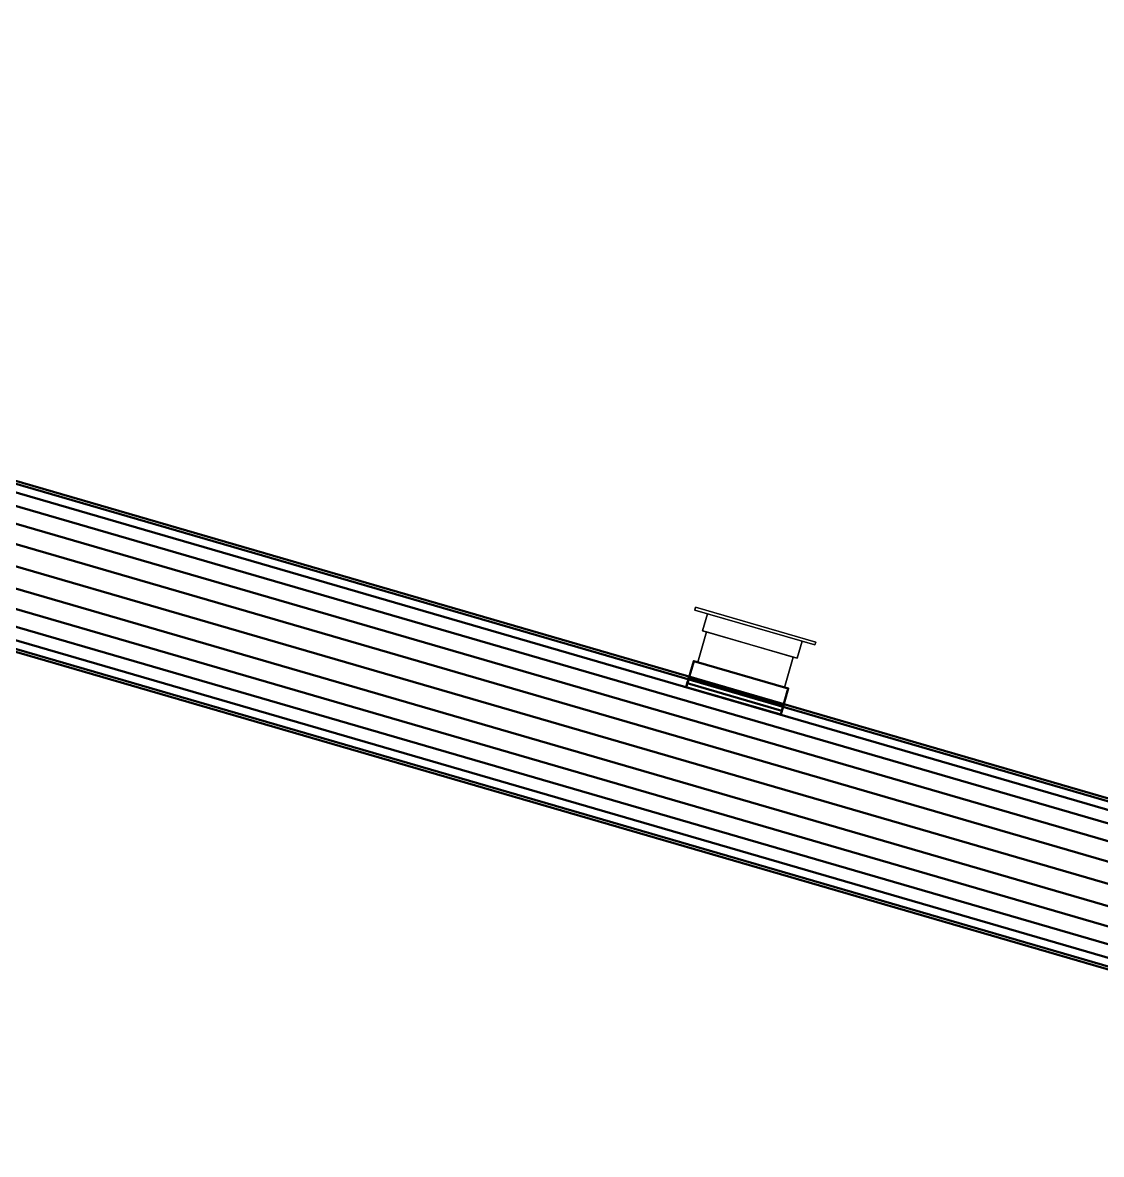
# Model space of a CAD drawing. Header units: inches. Extents: x -1654 to 1344, y -1538 to 36.
# Drawn here: x 718.6 to 784.3, y -821.2 to -752.2 of the extents above; entities that cross this region are included whole.
import ezdxf

# ---------------------------------------------------------------- set-up
doc = ezdxf.new("R2010")
doc.units = ezdxf.units.IN
doc.header["$MEASUREMENT"] = 0
doc.linetypes.add('Center', pattern=[1.25, 0.25, -0.1875, 0.625, -0.1875])
for name, color, linetype, lineweight in [('M-HVAC-CDFF', 3, 'Continuous', 30), ('M-HVAC-CDFF-SA', 3, 'Continuous', 30), ('M-HVAC-DUCT', 1, 'Center', 30), ('M-HVAC-DUCT-SA', 1, 'Continuous', 50)]:
    doc.layers.add(name, color=color, linetype=linetype, lineweight=lineweight)

# ---------------------------------------------------------------- blocks, each defined once
blk = doc.blocks.new('Supply Diffuser - Sidewall - 6 x 4-951030-_3D_')
at = {"layer": 'M-HVAC-CDFF'}
mesh = blk.add_polyface(dxfattribs=at)
corners = [(-2.75, 3, 1.75), (2.75, 3, 1.75), (2.75, 3, -1.75), (-2.75, 3, -1.75)]
mesh.append_faces([[corners[k] for k in face] for face in [(2, 3, 0, 1)]])
mesh = blk.add_polyface(dxfattribs=at)
corners = [(-2.75, 3, 1.75), (-2.75, 3, -1.75), (-2.75, 1.078125, -1.75), (-2.75, 1.078125, 1.75)]
mesh.append_faces([[corners[k] for k in face] for face in [(2, 3, 0, 1)]])
mesh = blk.add_polyface(dxfattribs=at)
corners = [(-2.75, 3, -1.75), (2.75, 3, -1.75), (2.75, 1.078125, -1.75), (-2.75, 1.078125, -1.75)]
mesh.append_faces([[corners[k] for k in face] for face in [(1, 2, 3, 0)]])
mesh = blk.add_polyface(dxfattribs=at)
corners = [(2.75, 3, 1.75), (-2.75, 3, 1.75), (-2.75, 1.078125, 1.75), (2.75, 1.078125, 1.75)]
mesh.append_faces([[corners[k] for k in face] for face in [(1, 2, 3, 0)]])
mesh = blk.add_polyface(dxfattribs=at)
corners = [(2.75, 3, -1.75), (2.75, 3, 1.75), (2.75, 1.078125, 1.75), (2.75, 1.078125, -1.75)]
mesh.append_faces([[corners[k] for k in face] for face in [(2, 3, 0, 1)]])
mesh = blk.add_polyface(dxfattribs=at)
corners = [(-3, 1.078125, 2), (3, 1.078125, 2), (3, 1.078125, -2), (-3, 1.078125, -2), (-2.75, 1.078125, 1.75), (-2.75, 1.078125, -1.75), (2.75, 1.078125, -1.75), (2.75, 1.078125, 1.75)]
mesh.append_faces([[corners[k] for k in face] for face in [(3, 5, 6, 2), (2, 6, 7, 1)]], dxfattribs={"vtx0": -1, "vtx2": -1})
mesh.append_faces([[corners[k] for k in face] for face in [(4, 5, 3, 0), (7, 4, 0, 1)]], dxfattribs={"vtx1": -1, "vtx3": -1})
mesh = blk.add_polyface(dxfattribs=at)
corners = [(-3, 1.078125, 2), (-3, 1.078125, -2), (-3, 0, -2), (-3, 0, 2)]
mesh.append_faces([[corners[k] for k in face] for face in [(2, 3, 0, 1)]])
mesh = blk.add_polyface(dxfattribs=at)
corners = [(-3, 1.078125, -2), (3, 1.078125, -2), (3, 0, -2), (-3, 0, -2)]
mesh.append_faces([[corners[k] for k in face] for face in [(2, 3, 0, 1)]])
mesh = blk.add_polyface(dxfattribs=at)
corners = [(3, 1.078125, 2), (-3, 1.078125, 2), (-3, 0, 2), (3, 0, 2)]
mesh.append_faces([[corners[k] for k in face] for face in [(2, 3, 0, 1)]])
mesh = blk.add_polyface(dxfattribs=at)
corners = [(3, 1.078125, -2), (3, 1.078125, 2), (3, 0, 2), (3, 0, -2)]
mesh.append_faces([[corners[k] for k in face] for face in [(2, 3, 0, 1)]])
mesh = blk.add_polyface(dxfattribs=at)
corners = [(3.8125, 0, 2.8125), (3.8125, 0, -2.8125), (-3.8125, 0, -2.8125), (-3.8125, 0, 2.8125), (-3, 0, 2), (-3, 0, -2), (3, 0, -2), (3, 0, 2)]
mesh.append_faces([[corners[k] for k in face] for face in [(3, 4, 5, 2), (2, 5, 6, 1)]], dxfattribs={"vtx0": -1, "vtx2": -1})
mesh.append_faces([[corners[k] for k in face] for face in [(7, 4, 3, 0), (6, 7, 0, 1)]], dxfattribs={"vtx1": -1, "vtx3": -1})
mesh = blk.add_polyface(dxfattribs=at)
corners = [(-3.8125, -0.1875, 2.8125), (3.8125, -0.1875, 2.8125), (3.8125, 0, 2.8125), (-3.8125, 0, 2.8125)]
mesh.append_faces([[corners[k] for k in face] for face in [(0, 1, 2, 3)]])
mesh = blk.add_polyface(dxfattribs=at)
corners = [(-3.8125, -0.1875, -2.8125), (-3.8125, -0.1875, 2.8125), (-3.8125, 0, 2.8125), (-3.8125, 0, -2.8125)]
mesh.append_faces([[corners[k] for k in face] for face in [(0, 1, 2, 3)]])
mesh = blk.add_polyface(dxfattribs=at)
corners = [(3.8125, -0.1875, -2.8125), (-3.8125, -0.1875, -2.8125), (-3.8125, 0, -2.8125), (3.8125, 0, -2.8125)]
mesh.append_faces([[corners[k] for k in face] for face in [(0, 1, 2, 3)]])
mesh = blk.add_polyface(dxfattribs=at)
corners = [(3.8125, -0.1875, 2.8125), (-3.8125, -0.1875, 2.8125), (-3.8125, -0.1875, -2.8125), (3.8125, -0.1875, -2.8125)]
mesh.append_faces([[corners[k] for k in face] for face in [(3, 0, 1, 2)]])
mesh = blk.add_polyface(dxfattribs=at)
corners = [(3.8125, -0.1875, 2.8125), (3.8125, -0.1875, -2.8125), (3.8125, 0, -2.8125), (3.8125, 0, 2.8125)]
mesh.append_faces([[corners[k] for k in face] for face in [(0, 1, 2, 3)]])
blk = doc.blocks.new('Rectangular Takeoff - Standard-920867-_3D_')
at = {"layer": 'M-HVAC-DUCT', "color": 8, "linetype": 'Continuous', "lineweight": 50}
mesh = blk.add_polyface(dxfattribs=at)
corners = [(-0.657, -3, 2), (-0.657, 3, 2), (-0.657, 3, -2), (-0.657, -3, -2)]
mesh.append_faces([[corners[k] for k in face] for face in [(1, 2, 3, 0)]], dxfattribs={"color": 8})
mesh = blk.add_polyface(dxfattribs=at)
corners = [(-0.657, 3, -2), (1, 3, -2), (1, -3, -2), (-0.657, -3, -2)]
mesh.append_faces([[corners[k] for k in face] for face in [(3, 0, 1, 2)]], dxfattribs={"color": 8})
mesh = blk.add_polyface(dxfattribs=at)
corners = [(-0.657, 3, 2), (1, 3, 2), (1, 3, -2), (-0.657, 3, -2)]
mesh.append_faces([[corners[k] for k in face] for face in [(2, 3, 0, 1)]], dxfattribs={"color": 8})
mesh = blk.add_polyface(dxfattribs=at)
corners = [(1, -3, 2), (1, 3, 2), (-0.657, 3, 2), (-0.657, -3, 2)]
mesh.append_faces([[corners[k] for k in face] for face in [(1, 2, 3, 0)]], dxfattribs={"color": 8})
mesh = blk.add_polyface(dxfattribs=at)
corners = [(1, -3, 2), (1, -3, -2), (1, 3, -2), (1, 3, 2)]
mesh.append_faces([[corners[k] for k in face] for face in [(3, 0, 1, 2)]], dxfattribs={"color": 8})
mesh = blk.add_polyface(dxfattribs=at)
corners = [(-0.657, -3, -2), (1, -3, -2), (1, -3, 2), (-0.657, -3, 2)]
mesh.append_faces([[corners[k] for k in face] for face in [(3, 0, 1, 2)]], dxfattribs={"color": 8})

msp = doc.modelspace()

# ---------------------------------------------------------------- linework, layer by layer
at = {"layer": 'M-HVAC-DUCT', "color": 5}
msp.add_line((620.588, -757.026, 1316), (824.983, -816.447, 1316), dxfattribs=at)
msp.add_line((620.588, -757.026, 1316), (824.983, -816.447, 1316), dxfattribs=at)

# ---------------------------------------------------------------- block references
at = {"layer": 'M-HVAC-CDFF-SA', "rotation": 163.7901312840832}
msp.add_blockref('Supply Diffuser - Sidewall - 6 x 4-951030-_3D_', (763.21, -789.116, 1316), dxfattribs=at)
at = {"layer": 'M-HVAC-DUCT-SA', "color": 8, "extrusion": (0, 0, -1), "rotation": 106.2098687159166}
msp.add_blockref('Rectangular Takeoff - Standard-920867-_3D_', (-762.094, -792.957, -1316), dxfattribs=at)

# ---------------------------------------------------------------- meshes
at = {"layer": 'M-HVAC-DUCT-SA', "color": 8}
mesh = msp.add_polyface(dxfattribs=at)
corners = [(621.983, -752.225, 1316), (621.936, -752.389, 1317.294), (621.796, -752.868, 1318.5), (621.575, -753.631, 1319.536), (621.285, -754.626, 1320.33), (620.949, -755.784, 1320.83), (620.588, -757.026, 1321), (824.983, -816.447, 1321), (825.345, -815.204, 1320.83), (825.681, -814.046, 1320.33), (825.97, -813.052, 1319.536), (826.192, -812.289, 1318.5), (826.332, -811.809, 1317.294), (826.379, -811.646, 1316)]
mesh.append_faces([[corners[k] for k in face] for face in [(7, 8, 5, 6)]], dxfattribs={"vtx1": -1, "color": 8})
mesh.append_faces([[corners[k] for k in face] for face in [(8, 9, 4, 5), (3, 4, 9, 10), (11, 12, 1, 2), (2, 3, 10, 11)]], dxfattribs={"vtx1": -1, "vtx3": -1, "color": 8})
mesh.append_faces([[corners[k] for k in face] for face in [(12, 13, 0, 1)]], dxfattribs={"vtx3": -1, "color": 8})
mesh = msp.add_polyface(dxfattribs=at)
corners = [(620.588, -757.026, 1311), (620.949, -755.784, 1311.17), (621.285, -754.626, 1311.67), (621.575, -753.631, 1312.464), (621.796, -752.868, 1313.5), (621.936, -752.389, 1314.706), (621.983, -752.225, 1316), (826.379, -811.646, 1316), (826.332, -811.809, 1314.706), (826.192, -812.289, 1313.5), (825.97, -813.052, 1312.464), (825.681, -814.046, 1311.67), (825.345, -815.204, 1311.17), (824.983, -816.447, 1311)]
mesh.append_faces([[corners[k] for k in face] for face in [(7, 8, 5, 6)]], dxfattribs={"vtx1": -1, "color": 8})
mesh.append_faces([[corners[k] for k in face] for face in [(8, 9, 4, 5), (3, 4, 9, 10), (11, 12, 1, 2), (2, 3, 10, 11)]], dxfattribs={"vtx1": -1, "vtx3": -1, "color": 8})
mesh.append_faces([[corners[k] for k in face] for face in [(12, 13, 0, 1)]], dxfattribs={"vtx3": -1, "color": 8})
mesh = msp.add_polyface(dxfattribs=at)
corners = [(620.588, -757.026, 1321), (620.226, -758.269, 1320.83), (619.89, -759.427, 1320.33), (619.601, -760.421, 1319.536), (619.379, -761.184, 1318.5), (619.239, -761.664, 1317.294), (619.192, -761.827, 1316), (823.588, -821.248, 1316), (823.635, -821.084, 1317.294), (823.775, -820.605, 1318.5), (823.996, -819.842, 1319.536), (824.286, -818.847, 1320.33), (824.622, -817.69, 1320.83), (824.983, -816.447, 1321)]
mesh.append_faces([[corners[k] for k in face] for face in [(8, 9, 4, 5), (3, 4, 9, 10), (11, 12, 1, 2), (2, 3, 10, 11)]], dxfattribs={"vtx1": -1, "vtx3": -1, "color": 8})
mesh.append_faces([[corners[k] for k in face] for face in [(6, 7, 8, 5)]], dxfattribs={"vtx2": -1, "color": 8})
mesh.append_faces([[corners[k] for k in face] for face in [(12, 13, 0, 1)]], dxfattribs={"vtx3": -1, "color": 8})
mesh = msp.add_polyface(dxfattribs=at)
corners = [(619.192, -761.827, 1316), (619.239, -761.664, 1314.706), (619.379, -761.184, 1313.5), (619.601, -760.421, 1312.464), (619.89, -759.427, 1311.67), (620.226, -758.269, 1311.17), (620.588, -757.026, 1311), (824.983, -816.447, 1311), (824.622, -817.69, 1311.17), (824.286, -818.847, 1311.67), (823.996, -819.842, 1312.464), (823.775, -820.605, 1313.5), (823.635, -821.084, 1314.706), (823.588, -821.248, 1316)]
mesh.append_faces([[corners[k] for k in face] for face in [(7, 8, 5, 6)]], dxfattribs={"vtx1": -1, "color": 8})
mesh.append_faces([[corners[k] for k in face] for face in [(8, 9, 4, 5), (3, 4, 9, 10), (11, 12, 1, 2), (2, 3, 10, 11)]], dxfattribs={"vtx1": -1, "vtx3": -1, "color": 8})
mesh.append_faces([[corners[k] for k in face] for face in [(12, 13, 0, 1)]], dxfattribs={"vtx3": -1, "color": 8})
mesh = msp.add_polyface(dxfattribs=at)
corners = [(759.029, -792.751, 1314), (759.029, -792.751, 1318), (759.096, -792.52, 1318), (759.183, -792.221, 1317.022), (759.213, -792.119, 1316), (759.183, -792.221, 1314.978), (759.096, -792.52, 1314)]
mesh.append_faces([[corners[k] for k in face] for face in [(6, 0, 5)]], dxfattribs={"vtx1": -1, "color": 8})
mesh.append_faces([[corners[k] for k in face] for face in [(0, 1, 4, 5)]], dxfattribs={"vtx1": -1, "vtx3": -1, "color": 8})
mesh.append_faces([[corners[k] for k in face] for face in [(1, 2, 3, 4)]], dxfattribs={"vtx3": -1, "color": 8})
mesh = msp.add_polyface(dxfattribs=at)
corners = [(764.974, -793.794, 1316), (759.213, -792.119, 1316), (759.183, -792.221, 1317.022), (759.096, -792.52, 1318), (764.858, -794.195, 1318), (764.945, -793.896, 1317.022)]
mesh.append_faces([[corners[k] for k in face] for face in [(2, 3, 4, 5), (5, 0, 1, 2)]], dxfattribs={"vtx3": -1, "color": 8})
mesh = msp.add_polyface(dxfattribs=at)
corners = [(759.213, -792.119, 1316), (764.974, -793.794, 1316), (764.945, -793.896, 1314.978), (764.858, -794.195, 1314), (759.096, -792.52, 1314), (759.183, -792.221, 1314.978)]
mesh.append_faces([[corners[k] for k in face] for face in [(5, 0, 1, 2), (2, 3, 4, 5)]], dxfattribs={"vtx3": -1, "color": 8})
mesh = msp.add_polyface(dxfattribs=at)
corners = [(759.029, -792.751, 1318), (764.791, -794.426, 1318), (764.858, -794.195, 1318), (759.096, -792.52, 1318)]
mesh.append_faces([[corners[k] for k in face] for face in [(3, 0, 1, 2)]], dxfattribs={"color": 8})
mesh = msp.add_polyface(dxfattribs=at)
corners = [(764.791, -794.426, 1314), (759.029, -792.751, 1314), (759.096, -792.52, 1314), (764.858, -794.195, 1314)]
mesh.append_faces([[corners[k] for k in face] for face in [(3, 0, 1, 2)]], dxfattribs={"color": 8})
mesh = msp.add_polyface(dxfattribs=at)
corners = [(759.029, -792.751, 1314), (764.791, -794.426, 1314), (764.791, -794.426, 1318), (759.029, -792.751, 1318)]
mesh.append_faces([[corners[k] for k in face] for face in [(1, 2, 3, 0)]], dxfattribs={"color": 8})
mesh = msp.add_polyface(dxfattribs=at)
corners = [(764.791, -794.426, 1318), (764.791, -794.426, 1314), (764.858, -794.195, 1314), (764.945, -793.896, 1314.978), (764.974, -793.794, 1316), (764.945, -793.896, 1317.022), (764.858, -794.195, 1318)]
mesh.append_faces([[corners[k] for k in face] for face in [(6, 0, 5)]], dxfattribs={"vtx1": -1, "color": 8})
mesh.append_faces([[corners[k] for k in face] for face in [(0, 1, 4, 5)]], dxfattribs={"vtx1": -1, "vtx3": -1, "color": 8})
mesh.append_faces([[corners[k] for k in face] for face in [(1, 2, 3, 4)]], dxfattribs={"vtx3": -1, "color": 8})

doc.saveas('drawing.dxf')
